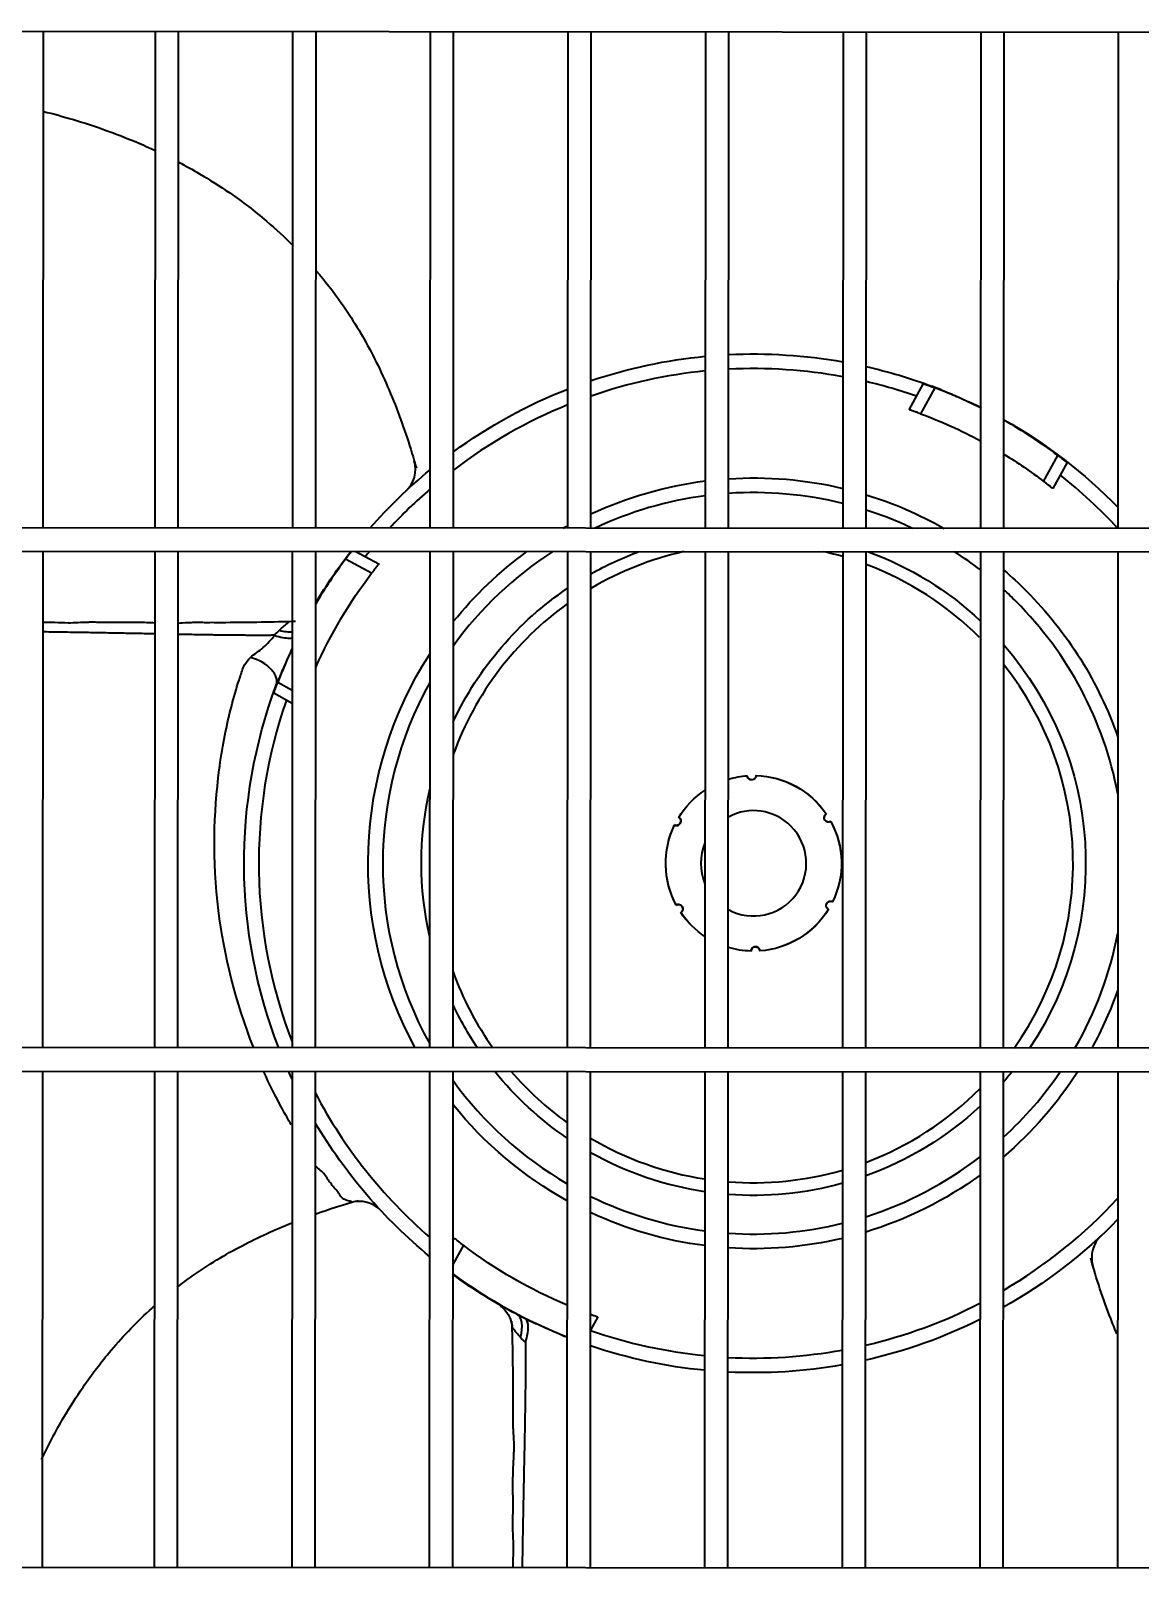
# Model space of a CAD drawing. Extents: x 58467 to 79089, y -33726 to -17391.
# Drawn here: x 72294.27 to 72313.21, y -20826.53 to -20800.22 of the extents above; entities that cross this region are included whole.
import ezdxf

# ---------------------------------------------------------------- set-up
doc = ezdxf.new("R2010")
doc.units = 0
doc.header["$LTSCALE"] = 100
doc.layers.add('+ENTE-ST-DOSEME USTU KONDDRENAJ', color=110, linetype='DOSEMEUSTUKONDENSDRENAJ_LINE', lineweight=40)
doc.linetypes.add('DOSEMEUSTUKONDENSDRENAJ_LINE', pattern='A,300,-40,["CD",Standard,S=15,R=0,X=-35,Y=-7.5],0', length=340)

# ---------------------------------------------------------------- blocks, each defined once
blk = doc.blocks.new('TV KLİMA SANTRALİ')
at = {"color": 3}
for p, q in [((54065.973, -33501.304, -2.269), (54184.335, -33501.376, -2.269)), ((54082.281, -33509.793, -2.269), (54082.286, -33501.315, -2.269)), ((54084.193, -33501.316, -2.269), (54084.188, -33509.794, -2.269)), ((54084.588, -33509.795, -2.269), (54084.593, -33501.316, -2.269)), ((54086.543, -33501.317, -2.269), (54086.538, -33509.796, -2.269)), ((54086.938, -33509.796, -2.269), (54086.943, -33501.317, -2.269)), ((54088.892, -33501.319, -2.269), (54088.887, -33509.797, -2.269)), ((54089.287, -33509.797, -2.269), (54089.292, -33501.319, -2.269)), ((54091.242, -33501.32, -2.269), (54091.237, -33509.799, -2.269)), ((54091.637, -33509.799, -2.269), (54091.642, -33501.32, -2.269)), ((54093.592, -33501.321, -2.269), (54093.586, -33509.8, -2.269)), ((54093.986, -33509.8, -2.269), (54093.992, -33501.322, -2.269)), ((54095.941, -33501.323, -2.269), (54095.936, -33509.802, -2.269)), ((54096.336, -33509.802, -2.269), (54096.341, -33501.323, -2.269)), ((54098.291, -33501.324, -2.269), (54098.286, -33509.803, -2.269)), ((54098.686, -33509.803, -2.269), (54098.691, -33501.325, -2.269)), ((54100.641, -33501.326, -2.269), (54100.635, -33509.804, -2.269)), ((54097.072, -33507.776, -2.269), (54097.316, -33507.331, -2.269)), ((54097.506, -33507.401, -2.269), (54097.262, -33507.844, -2.269)), ((54098.786, -33508.004, -2.269), (54098.787, -33508.004, -2.269)), ((54099.366, -33509, -2.269), (54099.609, -33508.556, -2.269)), ((54099.77, -33508.679, -2.269), (54099.525, -33509.124, -2.269)), ((54088.481, -33509.16, -2.269), (54088.501, -33509.142, -2.269)), ((54184.33, -33509.855, -2.269), (54065.967, -33509.783, -2.269)), ((54065.967, -33510.183, -2.269), (54184.33, -33510.255, -2.269)), ((54082.276, -33518.671, -2.269), (54082.281, -33510.193, -2.269)), ((54084.188, -33510.194, -2.269), (54084.183, -33518.672, -2.269)), ((54084.582, -33518.672, -2.269), (54084.588, -33510.195, -2.269)), ((54086.537, -33510.196, -2.269), (54086.532, -33518.673, -2.269)), ((54086.932, -33518.674, -2.269), (54086.937, -33510.196, -2.269)), ((54087.624, -33510.196, -2.269), (54088.014, -33510.41, -2.269)), ((54088.887, -33510.197, -2.269), (54088.882, -33518.675, -2.269)), ((54089.282, -33518.675, -2.269), (54089.287, -33510.197, -2.269)), ((54091.237, -33510.199, -2.269), (54091.231, -33518.676, -2.269)), ((54091.631, -33518.677, -2.269), (54091.637, -33510.199, -2.269)), ((54093.586, -33510.2, -2.269), (54093.581, -33518.678, -2.269)), ((54093.981, -33518.678, -2.269), (54093.986, -33510.2, -2.269)), ((54095.936, -33510.202, -2.269), (54095.931, -33518.679, -2.269)), ((54096.331, -33518.679, -2.269), (54096.336, -33510.202, -2.269)), ((54098.286, -33510.203, -2.269), (54098.28, -33518.681, -2.269)), ((54098.68, -33518.681, -2.269), (54098.685, -33510.203, -2.269)), ((54100.635, -33510.204, -2.269), (54100.63, -33518.682, -2.269)), ((54087.889, -33510.57, -2.269), (54087.446, -33510.326, -2.269)), ((54086.536, -33512.792, -2.269), (54086.221, -33512.619, -2.269)), ((54086.291, -33512.43, -2.269), (54086.536, -33512.564, -2.269)), ((54084.59, -33513.518, -2.269), (54084.586, -33513.517, -2.269)), ((54084.59, -33513.518, -2.269), (54084.586, -33513.517, -2.269)), ((54184.325, -33518.733, -2.269), (54065.962, -33518.661, -2.269)), ((54065.962, -33519.061, -2.269), (54184.325, -33519.133, -2.269)), ((54082.27, -33527.549, -2.269), (54082.276, -33519.071, -2.269)), ((54084.182, -33519.072, -2.269), (54084.177, -33527.551, -2.269)), ((54084.577, -33527.551, -2.269), (54084.582, -33519.072, -2.269)), ((54086.532, -33519.073, -2.269), (54086.527, -33527.552, -2.269)), ((54086.927, -33527.552, -2.269), (54086.932, -33519.074, -2.269)), ((54088.882, -33519.075, -2.269), (54088.876, -33527.553, -2.269)), ((54089.276, -33527.554, -2.269), (54089.282, -33519.075, -2.269)), ((54091.231, -33519.076, -2.269), (54091.226, -33527.555, -2.269)), ((54091.626, -33527.555, -2.269), (54091.631, -33519.077, -2.269)), ((54093.581, -33519.078, -2.269), (54093.576, -33527.556, -2.269)), ((54093.976, -33527.557, -2.269), (54093.981, -33519.078, -2.269)), ((54095.93, -33519.079, -2.269), (54095.925, -33527.558, -2.269)), ((54096.325, -33527.558, -2.269), (54096.33, -33519.079, -2.269)), ((54098.28, -33519.081, -2.269), (54098.275, -33527.559, -2.269)), ((54098.675, -33527.559, -2.269), (54098.68, -33519.081, -2.269)), ((54100.63, -33519.082, -2.269), (54100.625, -33527.561, -2.269)), ((54088.042, -33521.446, -2.269), (54088.031, -33521.434, -2.269)), ((54089.28, -33521.958, -2.269), (54089.3, -33521.922, -2.269)), ((54089.46, -33522.046, -2.269), (54089.28, -33522.374, -2.269)), ((54100.344, -33521.886, -2.269), (54100.324, -33521.904, -2.269)), ((54091.753, -33523.27, -2.269), (54091.628, -33523.497, -2.269)), ((54184.319, -33527.612, -2.269), (54065.957, -33527.54, -2.269))]:
    blk.add_line(p, q, dxfattribs=at)
at = {"color": 3, "extrusion": (0, 0, -1)}
for centre, radius, start, end in [((-54094.413, -33515.523, 2.269), 8.699, 71.4011, 84.5622), ((-54094.413, -33515.523, 2.269), 8.699, 87.203, 100.0977), ((-54094.413, -33515.523, 2.269), 8.699, 102.7863, 110.4706), ((-54094.413, -33515.523, 2.269), 8.699, 53.9052, 68.5987), ((-54094.413, -33515.523, 2.269), 8.191, 110.3616, 118.2287), ((-54094.413, -33515.523, 2.269), 8.699, 119.431, 135.6764), ((-54094.413, -33515.523, 2.269), 8.191, 121.4532, 127.2082), ((-54094.413, -33515.523, 2.269), 8.699, 41.1747, 50.5713), ((-54094.413, -33515.523, 2.269), 6.582, 86.283, 103.3774), ((-54094.413, -33515.523, 2.269), 6.582, 65.0486, 82.7843), ((-54094.413, -33515.523, 2.269), 6.582, 106.9886, 119.6337), ((-54094.413, -33515.523, 2.269), 6.582, 60.4193, 61.1449), ((-54094.413, -33515.523, 2.269), 8.699, 30.7488, 37.7632), ((-54094.413, -33515.523, 2.269), 6.582, 38.8361, 53.9955), ((-54094.413, -33515.523, 2.269), 5.671, 60.6836, 69.8355), ((-54094.413, -33515.523, 2.269), 5.671, 110.2174, 133.0549), ((-54094.413, -33515.523, 2.269), 6.582, 130.4674, 135.0349), ((-54094.413, -33515.523, 2.269), 8.191, 24.1036, 37.2082), ((-54094.413, -33515.523, 2.269), 5.671, 25.2911, 55.9305), ((-54094.413, -33515.523, 2.269), 6.582, 135.0349, 160.9155), ((-54094.413, -33515.523, 2.269), 5.671, 138.8655, 213.8411), ((-54094.413, -33515.523, 2.269), 6.582, 331.3811, 32.8905), ((-54094.413, -33515.523, 2.269), 8.699, 338.763, 20.4706), ((-54094.413, -33515.523, 2.269), 1.5, 73.3885, 85.9198), ((-54094.413, -33515.523, 2.269), 1.5, 73.3885, 85.82), ((-54094.381, -33514.023, 2.269), 0.075, 180.2174, 357.3523), ((-54094.413, -33515.523, 2.269), 1.5, 91.5498, 145.82), ((-54094.413, -33515.523, 2.269), 1.5, 91.65, 145.9198), ((-54094.413, -33515.523, 2.269), 5.671, 347.1649, 12.8937), ((-54094.413, -33515.523, 2.269), 1.5, 31.5485, 56.4533), ((-54094.413, -33515.523, 2.269), 1.5, 31.65, 56.4538), ((-54093.098, -33514.801, 2.269), 0.075, 120.2174, 297.3523), ((-54095.695, -33514.746, 2.269), 0.075, 240.2174, 57.3523), ((-54094.413, -33515.523, 2.269), 1.5, 331.5498, 25.8212), ((-54094.413, -33515.523, 2.269), 1.5, 331.65, 25.9198), ((-54094.413, -33515.523, 2.269), 1.5, 151.5498, 205.82), ((-54094.413, -33515.523, 2.269), 1.5, 151.65, 205.9198), ((-54093.13, -33516.3, 2.269), 0.075, 60.2174, 237.3523), ((-54094.413, -33515.523, 2.269), 1.5, 211.65, 265.9198), ((-54094.413, -33515.523, 2.269), 1.5, 211.5498, 265.82), ((-54095.727, -33516.245, 2.269), 0.075, 300.2174, 117.3523), ((-54094.413, -33515.523, 2.269), 1.5, 303.6166, 325.9198), ((-54094.413, -33515.523, 2.269), 1.5, 303.6167, 325.82), ((-54094.413, -33515.523, 2.269), 1.5, 271.65, 286.6819), ((-54094.413, -33515.523, 2.269), 1.5, 271.5498, 286.6818), ((-54094.444, -33517.022, 2.269), 0.075, 0.2174, 177.3523), ((-54094.413, -33515.523, 2.269), 6.582, 199.143, 208.683), ((-54094.413, -33515.523, 2.269), 5.671, 326.223, 334.7674), ((-54094.413, -33515.523, 2.269), 8.699, 334.9544, 335.9075), ((-54094.413, -33515.523, 2.269), 5.671, 304.128, 321.2055), ((-54094.413, -33515.523, 2.269), 6.582, 212.7274, 229.5912), ((-54094.413, -33515.523, 2.269), 5.671, 218.8586, 221.193), ((-54094.413, -33515.523, 2.269), 6.582, 298.9136, 321.2224), ((-54094.413, -33515.523, 2.269), 5.671, 227.0036, 250.2461), ((-54094.413, -33515.523, 2.269), 8.699, 309.5, 329.3225), ((-54094.413, -33515.523, 2.269), 5.671, 278.4443, 299.3749), ((-54094.413, -33515.523, 2.269), 5.671, 254.4874, 274.3774), ((-54094.413, -33515.523, 2.269), 6.582, 234.0236, 253.0699), ((-54094.413, -33515.523, 2.269), 6.582, 277.2743, 295.0099), ((-54094.413, -33515.523, 2.269), 8.699, 224.3935, 240.6403), ((-54094.413, -33515.523, 2.269), 8.191, 292.8743, 307.2082), ((-54094.413, -33515.523, 2.269), 6.582, 256.6811, 273.7755), ((-54094.413, -33515.523, 2.269), 8.699, 297.7046, 306.1661), ((-54094.413, -33515.523, 2.269), 8.699, 243.6211, 257.2827), ((-54094.413, -33515.523, 2.269), 8.699, 275.5067, 288.6678), ((-54094.413, -33515.523, 2.269), 8.699, 259.97, 272.8647)]:
    blk.add_arc(centre, radius, start, end, dxfattribs=at)
at = {"color": 3}
for radius, start, end in [(8.449, 95.6005, 109.1697), (8.449, 79.6011, 92.881), (8.449, 70.7519, 76.8305), (8.691, 63.5255, 69.1503), (8.449, 112.0688, 127.3423), (8.691, 53.28, 60.5411), (8.449, 42.602, 51.6783), (8.449, 130.8388, 137.3275), (6.332, 76.0714, 93.852), (6.332, 97.4914, 115.3058), (6.332, 64.6189, 72.3139), (8.449, 140.9126, 141.6783), (6.332, 122.7589, 144.0551), (5.455, 102.5933, 120.5933), (5.455, 73.782, 77.3314), (6.332, 52.2945, 57.1658), (8.691, 143.28, 149.3367), (5.455, 44.9651, 69.3551), (6.332, 44.9651, 47.5639), (6.332, 10.7989, 44.9651), (5.455, 125.6107, 160.0582), (8.691, 154.9918, 159.1503), (5.455, 324.6176, 38.4514), (6.332, 150.7882, 209.142), (8.449, 160.7519, 201.1356), (0.9, 44.9651, 118.4781), (0.9, 241.4519, 44.9651), (0.9, 157.167, 202.7632), (6.332, 330.0739, 349.1314), (5.455, 199.872, 215.3182), (6.332, 215.8751, 239.832), (5.455, 220.6507, 234.3195), (6.332, 312.3664, 325.8045), (8.449, 207.6919, 229.0906), (5.455, 290.5751, 315.1564), (5.455, 239.337, 261.2182), (6.332, 287.6164, 307.6357), (5.455, 265.4482, 286.1482), (6.332, 243.9326, 262.4389), (8.449, 300.3195, 317.3673), (6.332, 266.0782, 283.8589), (8.691, 233.7985, 248.508), (8.449, 283.101, 297.2242), (8.449, 250.7519, 264.331), (8.449, 267.0506, 280.3304)]:
    blk.add_arc((54094.413, -33515.523, -2.269), radius, start, end, dxfattribs=at)
at = {"color": 3, "extrusion": (6.04762e-06, 5.63815e-06, 1)}
blk.add_arc((54088.139, -33508.796, -2.128), 0.5, 313.0528, 16.4385, dxfattribs=at)
at = {"color": 3, "extrusion": (-5.02823e-06, 5.39341e-06, 1)}
blk.add_arc((54087.685, -33521.796, -2.723), 0.5, 43.0528, 106.4328, dxfattribs=at)
at = {"color": 3, "extrusion": (-5.90122e-06, -5.50166e-06, 1)}
blk.add_arc((54100.686, -33522.25, -2.405), 0.5, 133.0528, 196.4386, dxfattribs=at)
at = {"color": 3}
for centre, major_axis, ratio, start_param, end_param in [((54086.269, -33511.246, -2.269), (-0.443, 0.232), 0.512974, 1.938544, 2.458256), ((54085.795, -33512.306, -2.269), (0.468, -0.175), 0.588101, 0, 1.726902), ((54090.136, -33523.667, -2.269), (-0.232, -0.443), 0.512974, 1.938544, 3.141593)]:
    blk.add_ellipse(centre, major_axis=major_axis, ratio=ratio, start_param=start_param, end_param=end_param, dxfattribs=at)
for points, knots in [([(54082.289, -33502.681, -2.269), (54082.459, -33502.724, -2.269), (54082.998, -33502.87, -2.269), (54083.635, -33503.097, -2.269), (54084.093, -33503.301, -2.269), (54084.198, -33503.35, -2.269)], [0, 0, 0, 0, 0.261577, 0.828831, 1, 1, 1, 1]), ([(54084.599, -33503.549, -2.269), (54084.718, -33503.612, -2.269), (54085.014, -33503.776, -2.269), (54085.522, -33504.099, -2.269), (54086.058, -33504.508, -2.269), (54086.405, -33504.827, -2.269), (54086.551, -33504.973, -2.269)], [0, 0, 0, 0, 0.167806, 0.420315, 0.746772, 1, 1, 1, 1]), ([(54086.947, -33505.402, -2.269), (54087.095, -33505.576, -2.269), (54087.437, -33506.016, -2.269), (54087.91, -33506.795, -2.269), (54088.333, -33507.75, -2.269), (54088.559, -33508.427, -2.269), (54088.655, -33508.777, -2.269)], [0, 0, 0, 0, 0.182173, 0.442327, 0.718068, 1, 1, 1, 1]), ([(54097.316, -33507.331, -2.269), (54097.316, -33507.331, -2.269), (54097.32, -33507.333, -2.269), (54097.334, -33507.337, -2.269), (54097.344, -33507.341, -2.269), (54097.37, -33507.351, -2.269), (54097.386, -33507.356, -2.269), (54097.422, -33507.369, -2.269), (54097.442, -33507.377, -2.269), (54097.477, -33507.39, -2.269), (54097.491, -33507.395, -2.269), (54097.506, -33507.401, -2.269)], [0, 0, 0, 0, 0.211758, 0.211758, 0.423432, 0.423432, 0.636431, 0.636431, 0.852021, 0.852021, 1, 1, 1, 1]), ([(54098.303, -33507.745, -2.269), (54098.282, -33507.735, -2.269), (54098.262, -33507.725, -2.269), (54098.146, -33507.671, -2.269), (54098.048, -33507.627, -2.269), (54097.865, -33507.546, -2.269), (54097.779, -33507.508, -2.269), (54097.613, -33507.437, -2.269), (54097.534, -33507.403, -2.269), (54097.455, -33507.374, -2.269)], [0, 0, 0, 0, 0.07319, 0.07319, 0.416738, 0.416738, 0.719921, 0.719921, 1, 1, 1, 1]), ([(54097.262, -33507.844, -2.269), (54097.241, -33507.836, -2.269), (54097.219, -33507.828, -2.269), (54097.179, -33507.813, -2.269), (54097.159, -33507.807, -2.269), (54097.126, -33507.795, -2.269), (54097.111, -33507.79, -2.269), (54097.089, -33507.782, -2.269), (54097.08, -33507.779, -2.269), (54097.073, -33507.776, -2.269), (54097.072, -33507.776, -2.269), (54097.072, -33507.776, -2.269)], [0, 0, 0, 0, 0.21816, 0.21816, 0.436362, 0.436362, 0.653817, 0.653817, 0.868707, 0.868707, 1, 1, 1, 1]), ([(54099.609, -33508.556, -2.269), (54099.627, -33508.57, -2.269), (54099.646, -33508.584, -2.269), (54099.68, -33508.61, -2.269), (54099.696, -33508.622, -2.269), (54099.725, -33508.644, -2.269), (54099.737, -33508.654, -2.269), (54099.756, -33508.668, -2.269), (54099.762, -33508.674, -2.269), (54099.768, -33508.678, -2.269), (54099.77, -33508.679, -2.269), (54099.77, -33508.679, -2.269)], [0, 0, 0, 0, 0.217793, 0.217793, 0.435623, 0.435623, 0.652794, 0.652794, 0.867695, 0.867695, 1, 1, 1, 1]), ([(54099.525, -33509.124, -2.269), (54099.525, -33509.124, -2.269), (54099.522, -33509.122, -2.269), (54099.511, -33509.112, -2.269), (54099.502, -33509.106, -2.269), (54099.48, -33509.088, -2.269), (54099.467, -33509.078, -2.269), (54099.437, -33509.054, -2.269), (54099.42, -33509.041, -2.269), (54099.391, -33509.019, -2.269), (54099.378, -33509.009, -2.269), (54099.366, -33509, -2.269)], [0, 0, 0, 0, 0.211356, 0.211356, 0.422617, 0.422617, 0.635365, 0.635365, 0.851032, 0.851032, 1, 1, 1, 1]), ([(54087.446, -33510.326, -2.269), (54087.46, -33510.308, -2.269), (54087.474, -33510.29, -2.269), (54087.5, -33510.255, -2.269), (54087.512, -33510.239, -2.269), (54087.532, -33510.214, -2.269), (54087.54, -33510.203, -2.269), (54087.546, -33510.195, -2.269)], [0, 0, 0, 0, 0.355398, 0.355398, 0.710856, 0.710856, 1, 1, 1, 1]), ([(54088.014, -33510.41, -2.269), (54088.014, -33510.41, -2.269), (54088.011, -33510.413, -2.269), (54088.002, -33510.425, -2.269), (54087.995, -33510.433, -2.269), (54087.978, -33510.455, -2.269), (54087.967, -33510.468, -2.269), (54087.944, -33510.498, -2.269), (54087.931, -33510.515, -2.269), (54087.908, -33510.545, -2.269), (54087.899, -33510.557, -2.269), (54087.889, -33510.57, -2.269)], [0, 0, 0, 0, 0.211356, 0.211356, 0.422617, 0.422617, 0.635365, 0.635365, 0.851032, 0.851032, 1, 1, 1, 1]), ([(54084.187, -33511.419, -2.269), (54084.098, -33511.415, -2.269), (54083.813, -33511.404, -2.269), (54083.509, -33511.414, -2.269), (54083.263, -33511.409, -2.269), (54083.138, -33511.406, -2.269), (54082.955, -33511.408, -2.269), (54082.759, -33511.425, -2.269), (54082.492, -33511.412, -2.269), (54082.345, -33511.408, -2.269), (54082.279, -33511.408, -2.269)], [0, 0, 0, 0, 0.131646, 0.410876, 0.520141, 0.562705, 0.601468, 0.78581, 0.899724, 1, 1, 1, 1]), ([(54084.188, -33511.605, -2.269), (54084.163, -33511.604, -2.269), (54084.092, -33511.603, -2.269), (54083.987, -33511.601, -2.269), (54083.861, -33511.598, -2.269), (54083.735, -33511.596, -2.269), (54083.61, -33511.593, -2.269), (54083.485, -33511.591, -2.269), (54083.361, -33511.589, -2.269), (54083.236, -33511.586, -2.269), (54083.111, -33511.584, -2.269), (54082.985, -33511.582, -2.269), (54082.858, -33511.58, -2.269), (54082.715, -33511.578, -2.269), (54082.586, -33511.575, -2.269), (54082.438, -33511.573, -2.269), (54082.346, -33511.572, -2.269), (54082.288, -33511.571, -2.269), (54082.28, -33511.571, -2.269)], [0, 0, 0, 0, 0.040051, 0.114821, 0.164667, 0.239437, 0.314206, 0.364053, 0.438822, 0.513592, 0.563438, 0.638207, 0.712977, 0.762823, 0.862516, 0.912362, 0.987132, 1, 1, 1, 1]), ([(54086.594, -33511.392, -2.269), (54086.398, -33511.398, -2.269), (54086.002, -33511.409, -2.269), (54085.58, -33511.412, -2.269), (54085.295, -33511.414, -2.269), (54085.172, -33511.412, -2.269), (54085.041, -33511.414, -2.269), (54084.932, -33511.411, -2.269), (54084.831, -33511.412, -2.269), (54084.715, -33511.417, -2.269), (54084.637, -33511.422, -2.269), (54084.585, -33511.425, -2.269)], [0, 0, 0, 0, 0.286213, 0.579725, 0.615099, 0.700692, 0.766378, 0.829652, 0.869632, 0.911891, 1, 1, 1, 1]), ([(54086.227, -33511.629, -2.269), (54086.227, -33511.629, -2.269), (54086.227, -33511.629, -2.269), (54086.256, -33511.598, -2.269), (54086.286, -33511.569, -2.269), (54086.316, -33511.542, -2.269)], [0, 0, 0, 0, 0.000046, 0.000046, 1, 1, 1, 1]), ([(54086.316, -33511.542, -2.269), (54086.368, -33511.495, -2.269), (54086.419, -33511.451, -2.269), (54086.475, -33511.408, -2.269), (54086.485, -33511.398, -2.269), (54086.482, -33511.396, -2.269)], [0, 0, 0, 0, 0.677972, 0.677972, 1, 1, 1, 1]), ([(54086.227, -33511.629, -2.269), (54086.211, -33511.629, -2.269), (54086.17, -33511.629, -2.269), (54086.085, -33511.63, -2.269), (54085.993, -33511.63, -2.269), (54085.899, -33511.629, -2.269), (54085.816, -33511.63, -2.269), (54085.734, -33511.629, -2.269), (54085.639, -33511.628, -2.269), (54085.538, -33511.628, -2.269), (54085.427, -33511.626, -2.269), (54085.328, -33511.625, -2.269), (54085.221, -33511.624, -2.269), (54085.122, -33511.622, -2.269), (54085.021, -33511.62, -2.269), (54084.906, -33511.619, -2.269), (54084.804, -33511.617, -2.269), (54084.692, -33511.615, -2.269), (54084.623, -33511.613, -2.269), (54084.583, -33511.613, -2.269)], [0, 0, 0, 0, 0.032149, 0.083522, 0.160582, 0.211955, 0.263329, 0.314702, 0.366075, 0.443135, 0.494509, 0.571569, 0.622942, 0.674316, 0.751376, 0.802749, 0.879809, 0.931182, 1, 1, 1, 1]), ([(54085.824, -33512.007, -2.269), (54085.886, -33511.948, -2.269), (54085.969, -33511.898, -2.269), (54086.115, -33511.773, -2.269), (54086.176, -33511.697, -2.269), (54086.24, -33511.631, -2.269)], [0, 0, 0, 0, 0.5, 0.5, 1, 1, 1, 1]), ([(54086.24, -33511.631, -2.269), (54086.331, -33511.66, -2.269), (54086.417, -33511.676, -2.269), (54086.505, -33511.676, -2.269), (54086.523, -33511.675, -2.269), (54086.54, -33511.673, -2.269)], [0, 0, 0, 0, 0.78393, 0.78393, 1, 1, 1, 1]), ([(54086.536, -33511.846, -2.269), (54086.515, -33511.892, -2.269), (54086.494, -33511.938, -2.269), (54086.435, -33512.071, -2.269), (54086.397, -33512.157, -2.269), (54086.326, -33512.322, -2.269), (54086.293, -33512.402, -2.269), (54086.263, -33512.481, -2.269)], [0, 0, 0, 0, 0.218967, 0.218967, 0.624953, 0.624953, 1, 1, 1, 1]), ([(54085.878, -33518.673, -2.269), (54085.562, -33517.875, -2.269), (54085.371, -33517.082, -2.269), (54085.171, -33515.465, -2.269), (54085.194, -33514.654, -2.269), (54085.337, -33513.566, -2.269), (54085.402, -33513.226, -2.269), (54085.521, -33512.75, -2.269), (54085.564, -33512.598, -2.269), (54085.632, -33512.379, -2.269), (54085.658, -33512.306, -2.269), (54085.688, -33512.203, -2.269), (54085.701, -33512.171, -2.269), (54085.745, -33512.096, -2.269), (54085.776, -33512.052, -2.269), (54085.824, -33512.007, -2.269)], [0, 0, 0, 0, 0.302954, 0.302954, 0.651477, 0.651477, 0.825738, 0.825738, 0.912869, 0.912869, 0.956435, 0.956435, 0.978217, 0.978217, 1, 1, 1, 1]), ([(54086.221, -33512.619, -2.269), (54086.221, -33512.619, -2.269), (54086.222, -33512.616, -2.269), (54086.227, -33512.602, -2.269), (54086.231, -33512.592, -2.269), (54086.24, -33512.565, -2.269), (54086.246, -33512.549, -2.269), (54086.259, -33512.514, -2.269), (54086.267, -33512.494, -2.269), (54086.28, -33512.459, -2.269), (54086.285, -33512.444, -2.269), (54086.291, -33512.43, -2.269)], [0, 0, 0, 0, 0.211758, 0.211758, 0.423432, 0.423432, 0.636431, 0.636431, 0.852021, 0.852021, 1, 1, 1, 1]), ([(54093.061, -33514.869, -2.269), (54093.077, -33514.878, -2.269), (54093.121, -33514.883, -2.269), (54093.161, -33514.849, -2.269), (54093.173, -33514.812, -2.269), (54093.171, -33514.782, -2.269), (54093.156, -33514.755, -2.269), (54093.141, -33514.742, -2.269), (54093.133, -33514.737, -2.269)], [0, 0, 0, 0, 0.25, 0.5, 0.625, 0.75, 0.875, 1, 1, 1, 1]), ([(54093.17, -33516.366, -2.269), (54093.186, -33516.357, -2.269), (54093.212, -33516.321, -2.269), (54093.204, -33516.27, -2.269), (54093.177, -33516.241, -2.269), (54093.15, -33516.228, -2.269), (54093.119, -33516.227, -2.269), (54093.1, -33516.233, -2.269), (54093.092, -33516.238, -2.269)], [0, 0, 0, 0, 0.25, 0.5, 0.625, 0.75, 0.875, 1, 1, 1, 1]), ([(54094.522, -33517.021, -2.269), (54094.522, -33517.002, -2.269), (54094.504, -33516.961, -2.269), (54094.455, -33516.943, -2.269), (54094.416, -33516.952, -2.269), (54094.392, -33516.969, -2.269), (54094.376, -33516.995, -2.269), (54094.372, -33517.015, -2.269), (54094.372, -33517.024, -2.269)], [0, 0, 0, 0, 0.25, 0.5, 0.625, 0.75, 0.875, 1, 1, 1, 1]), ([(54086.518, -33519.989, -2.269), (54086.466, -33519.899, -2.269), (54086.417, -33519.81, -2.269), (54086.251, -33519.506, -2.269), (54086.144, -33519.29, -2.269), (54086.047, -33519.074, -2.269)], [0, 0, 0, 0, 0.29522, 0.29522, 1, 1, 1, 1]), ([(54087.55, -33521.31, -2.269), (54087.549, -33521.308, -2.269), (54087.546, -33521.304, -2.269), (54087.526, -33521.297, -2.269), (54087.51, -33521.292, -2.269), (54087.46, -33521.278, -2.269), (54087.425, -33521.265, -2.269), (54087.365, -33521.222, -2.269), (54087.351, -33521.19, -2.269), (54087.313, -33521.133, -2.269), (54087.292, -33521.107, -2.269), (54087.224, -33521.031, -2.269), (54087.183, -33520.976, -2.269), (54087.125, -33520.893, -2.269), (54087.109, -33520.864, -2.269), (54087.069, -33520.811, -2.269), (54087.043, -33520.788, -2.269), (54086.986, -33520.741, -2.269), (54086.958, -33520.715, -2.269), (54086.932, -33520.688, -2.269)], [0, 0, 0, 0, 0.041274, 0.041274, 0.097669, 0.097669, 0.210461, 0.210461, 0.323252, 0.323252, 0.436043, 0.436043, 0.661626, 0.661626, 0.774417, 0.774417, 0.887208, 0.887208, 1, 1, 1, 1]), ([(54084.572, -33522.761, -2.269), (54084.658, -33522.695, -2.269), (54085.01, -33522.436, -2.269), (54085.651, -33522.046, -2.269), (54086.238, -33521.781, -2.269), (54086.528, -33521.665, -2.269)], [0, 0, 0, 0, 0.146134, 0.586198, 1, 1, 1, 1]), ([(54089.3, -33521.922, -2.269), (54089.3, -33521.922, -2.269), (54089.303, -33521.924, -2.269), (54089.314, -33521.933, -2.269), (54089.323, -33521.94, -2.269), (54089.345, -33521.957, -2.269), (54089.358, -33521.968, -2.269), (54089.388, -33521.991, -2.269), (54089.405, -33522.004, -2.269), (54089.434, -33522.027, -2.269), (54089.447, -33522.037, -2.269), (54089.46, -33522.046, -2.269)], [0, 0, 0, 0, 0.211356, 0.211356, 0.422617, 0.422617, 0.635365, 0.635365, 0.851032, 0.851032, 1, 1, 1, 1]), ([(54100.617, -33523.56, -2.269), (54100.58, -33523.473, -2.269), (54100.41, -33523.051, -2.269), (54100.266, -33522.619, -2.269), (54100.17, -33522.269, -2.269)], [0, 0, 0, 0, 0.208433, 1, 1, 1, 1]), ([(54082.256, -33525.703, -2.269), (54082.372, -33525.458, -2.269), (54082.592, -33525.038, -2.269), (54082.989, -33524.414, -2.269), (54083.475, -33523.776, -2.269), (54083.904, -33523.332, -2.269), (54084.166, -33523.097, -2.269), (54084.178, -33523.087, -2.269)], [0, 0, 0, 0, 0.250799, 0.438254, 0.680606, 0.985878, 1, 1, 1, 1]), ([(54090.085, -33523.079, -2.269), (54090.122, -33523.104, -2.269), (54090.192, -33523.166, -2.269), (54090.261, -33523.299, -2.269), (54090.295, -33523.407, -2.269), (54090.287, -33523.463, -2.269), (54090.287, -33523.465, -2.269)], [0, 0, 0, 0, 0.282713, 0.623797, 0.98945, 1, 1, 1, 1]), ([(54090.281, -33523.342, -2.269), (54090.288, -33523.537, -2.269), (54090.299, -33523.934, -2.269), (54090.302, -33524.355, -2.269), (54090.303, -33524.641, -2.269), (54090.302, -33524.764, -2.269), (54090.303, -33524.895, -2.269), (54090.301, -33525.004, -2.269), (54090.302, -33525.105, -2.269), (54090.308, -33525.267, -2.269), (54090.325, -33525.451, -2.269), (54090.309, -33525.731, -2.269), (54090.293, -33526.117, -2.269), (54090.304, -33526.426, -2.269), (54090.299, -33526.672, -2.269), (54090.296, -33526.798, -2.269), (54090.297, -33526.98, -2.269), (54090.315, -33527.176, -2.269), (54090.303, -33527.41, -2.269), (54090.3, -33527.522, -2.269), (54090.299, -33527.556, -2.269)], [0, 0, 0, 0, 0.133514, 0.270433, 0.286934, 0.326862, 0.357504, 0.38702, 0.40567, 0.425383, 0.498549, 0.559198, 0.624297, 0.752478, 0.802637, 0.822176, 0.83997, 0.924593, 0.976886, 1, 1, 1, 1]), ([(54090.521, -33523.695, -2.269), (54090.55, -33523.604, -2.269), (54090.566, -33523.519, -2.269), (54090.566, -33523.38, -2.269), (54090.551, -33523.327, -2.269), (54090.522, -33523.301, -2.269)], [0, 0, 0, 0, 0.5, 0.5, 1, 1, 1, 1]), ([(54090.522, -33523.301, -2.269), (54090.543, -33523.311, -2.269), (54090.563, -33523.321, -2.269), (54090.679, -33523.375, -2.269), (54090.777, -33523.418, -2.269), (54090.96, -33523.5, -2.269), (54091.047, -33523.538, -2.269), (54091.165, -33523.589, -2.269), (54091.197, -33523.603, -2.269), (54091.229, -33523.616, -2.269)], [0, 0, 0, 0, 0.087898, 0.087898, 0.500484, 0.500484, 0.864594, 0.864594, 1, 1, 1, 1]), ([(54091.629, -33523.226, -2.269), (54091.648, -33523.233, -2.269), (54091.667, -33523.24, -2.269), (54091.699, -33523.251, -2.269), (54091.714, -33523.256, -2.269), (54091.737, -33523.264, -2.269), (54091.745, -33523.267, -2.269), (54091.752, -33523.269, -2.269), (54091.753, -33523.27, -2.269), (54091.753, -33523.27, -2.269)], [0, 0, 0, 0, 0.272273, 0.272273, 0.55574, 0.55574, 0.835863, 0.835863, 1, 1, 1, 1]), ([(54090.431, -33523.619, -2.269), (54090.385, -33523.567, -2.269), (54090.341, -33523.516, -2.269), (54090.297, -33523.46, -2.269), (54090.288, -33523.451, -2.269), (54090.286, -33523.454, -2.269)], [0, 0, 0, 0, 0.677972, 0.677972, 1, 1, 1, 1]), ([(54090.519, -33523.708, -2.269), (54090.519, -33523.708, -2.269), (54090.519, -33523.708, -2.269), (54090.488, -33523.679, -2.269), (54090.459, -33523.649, -2.269), (54090.431, -33523.619, -2.269)], [0, 0, 0, 0, 0.000046, 0.000046, 1, 1, 1, 1]), ([(54090.519, -33523.708, -2.269), (54090.519, -33523.724, -2.269), (54090.519, -33523.766, -2.269), (54090.519, -33523.85, -2.269), (54090.52, -33523.942, -2.269), (54090.519, -33524.036, -2.269), (54090.519, -33524.119, -2.269), (54090.519, -33524.201, -2.269), (54090.518, -33524.297, -2.269), (54090.517, -33524.397, -2.269), (54090.516, -33524.509, -2.269), (54090.515, -33524.607, -2.269), (54090.514, -33524.714, -2.269), (54090.512, -33524.814, -2.269), (54090.51, -33524.915, -2.269), (54090.508, -33525.03, -2.269), (54090.507, -33525.132, -2.269), (54090.504, -33525.248, -2.269), (54090.502, -33525.366, -2.269), (54090.5, -33525.486, -2.269), (54090.498, -33525.591, -2.269), (54090.495, -33525.699, -2.269), (54090.493, -33525.822, -2.269), (54090.491, -33525.949, -2.269), (54090.488, -33526.075, -2.269), (54090.485, -33526.201, -2.269), (54090.483, -33526.325, -2.269), (54090.481, -33526.45, -2.269), (54090.478, -33526.574, -2.269), (54090.476, -33526.7, -2.269), (54090.473, -33526.825, -2.269), (54090.471, -33526.951, -2.269), (54090.469, -33527.077, -2.269), (54090.467, -33527.22, -2.269), (54090.465, -33527.35, -2.269), (54090.463, -33527.473, -2.269), (54090.462, -33527.531, -2.269), (54090.462, -33527.555, -2.269)], [0, 0, 0, 0, 0.014596, 0.03792, 0.072906, 0.09623, 0.119554, 0.142878, 0.166202, 0.201188, 0.224512, 0.259498, 0.282822, 0.306146, 0.341132, 0.364456, 0.399442, 0.422766, 0.457752, 0.492738, 0.516062, 0.539386, 0.574372, 0.609358, 0.632682, 0.667668, 0.702654, 0.725978, 0.760964, 0.79595, 0.819274, 0.85426, 0.889246, 0.91257, 0.959218, 0.982542, 1, 1, 1, 1])]:
    blk.add_open_spline(points, degree=3, knots=knots, dxfattribs=at)
for points, degree in [([(54088.481, -33509.16, -2.269), (54088.476, -33509.165, -2.269), (54088.505, -33509.138, -2.269)], 2), ([(54086.24, -33511.631, -2.269), (54086.236, -33511.63, -2.269), (54086.232, -33511.63, -2.269), (54086.227, -33511.63, -2.269)], 3), ([(54094.453, -33514.024, -2.269), (54094.453, -33514.054, -2.269), (54094.41, -33514.098, -2.269), (54094.349, -33514.099, -2.269), (54094.305, -33514.057, -2.269), (54094.303, -33514.027, -2.269)], 2), ([(54095.731, -33514.808, -2.269), (54095.705, -33514.823, -2.269), (54095.646, -33514.808, -2.269), (54095.614, -33514.756, -2.269), (54095.628, -33514.697, -2.269), (54095.653, -33514.68, -2.269)], 2), ([(54095.691, -33516.308, -2.269), (54095.665, -33516.292, -2.269), (54095.648, -33516.234, -2.269), (54095.677, -33516.18, -2.269), (54095.736, -33516.162, -2.269), (54095.763, -33516.176, -2.269)], 2), ([(54086.926, -33521.514, -2.269), (54087.169, -33521.427, -2.269), (54087.416, -33521.349, -2.269), (54087.667, -33521.28, -2.269)], 3), ([(54088.05, -33521.454, -2.269), (54088.054, -33521.459, -2.269), (54088.028, -33521.43, -2.269)], 2), ([(54100.344, -33521.886, -2.269), (54100.349, -33521.881, -2.269), (54100.32, -33521.908, -2.269)], 2), ([(54090.368, -33523.224, -2.269), (54090.419, -33523.251, -2.269), (54090.47, -33523.276, -2.269), (54090.522, -33523.301, -2.269)], 3), ([(54090.521, -33523.695, -2.269), (54090.52, -33523.699, -2.269), (54090.519, -33523.704, -2.269), (54090.519, -33523.708, -2.269)], 3)]:
    blk.add_open_spline(points, degree=degree, dxfattribs=at)

msp = doc.modelspace()

# ---------------------------------------------------------------- block references
at = {"layer": '+ENTE-ST-DOSEME USTU KONDDRENAJ', "color": 3, "linetype": 'Continuous'}
msp.add_blockref('TV KLİMA SANTRALİ', (18212.194, 12701.082), dxfattribs=at)

doc.saveas('drawing.dxf')
